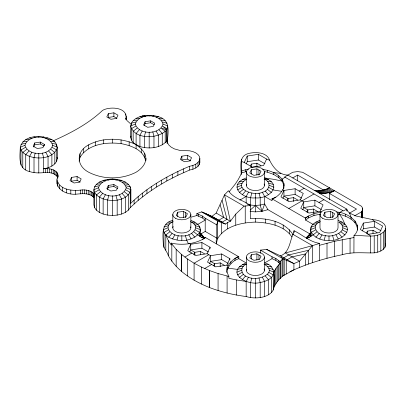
<?xml version="1.0" encoding="UTF-8"?>
<svg xmlns="http://www.w3.org/2000/svg" width="406" height="406" viewBox="0 0 406 406"><rect width="100%" height="100%" fill="white"/><g stroke="black" fill="none" stroke-linecap="round" stroke-linejoin="round"><path stroke-width="0.61" d="M194.088 280.201L194.088 263.205L187.359 258.921L181.365 254.293L176.174 249.355L171.159 243.113C182.751 245.64 195.525 244.036 205.649 237.647L238.804 256.785L238.804 258.678L246.163 262.926C224.163 271.837 246.635 286.367 260.2 282.495C265.864 281.48 273.202 278.765 273.913 272.177C275.395 268.939 277.501 266.021 279.988 263.489L275.852 260.373L272.02 258.678L264.661 262.926C276.567 265.6 274.182 277.953 273.913 287.281C273.553 292.188 268.848 295.035 264.661 296.532C258.663 298.369 252.162 298.369 246.163 296.532C233.658 294.929 221.306 292.051 209.516 287.544L209.425 287.494C199.382 283.51 189.754 278.323 181.462 271.345L181.365 271.294C176.255 266.808 171.723 261.657 168.353 255.724C167.343 251.705 163.887 248.878 163.324 244.798C163.055 235.47 160.664 223.112 172.575 220.443M210.08 248.523L210.08 247.264L201.904 242.544L190.734 244.27L189.455 243.529M228.233 263.413L221.691 259.637L221.691 253.968L210.526 255.694L207.09 253.714L195.92 255.44L187.745 250.72L190.734 244.27L190.734 249.944L189.739 252.09M246.239 163.867L247.234 161.72L247.234 156.046L258.404 154.321L266.58 159.04L269.594 160.182C273.081 167.47 279.15 174.961 287.839 175.087L346.709 209.075L347.709 211.186L349.571 213.089L355.869 215.962L372.525 219.61L376.164 220.042L379.483 221.001L382.259 222.422L384.304 224.213L385.477 226.243L385.7 245.381C384.502 250.421 378.752 252.222 374.21 252.857C363.502 253.187 352.692 251.603 342.238 254.724C325.17 258.216 308.398 263.311 292.503 270.472M264.945 163.77L258.404 159.994L258.404 154.321M283.769 188.734L283.967 185.649L282.292 181.436L282.297 179.548C277.668 173.372 270.02 170.413 262.586 169.409M283.967 185.649L283.967 183.761L282.297 179.548M357.473 230.014C357.412 220.57 346.841 216.063 338.99 214.17L338.99 212.277L336.559 211.957M362.34 230.897L363.34 228.751L363.34 223.077L374.51 221.351L382.685 226.071L379.691 232.521L368.521 234.247L360.345 229.527L363.34 223.077M381.046 230.801L374.505 227.025L374.51 221.351L372.525 219.61M238.358 256.526C233.379 258.825 229.476 262.57 227.132 267.518L226.858 271.842L228.882 276.44L228.882 278.333L236.48 279.952L246.163 281.424L248.472 277.227C256.699 281.794 279.501 273.04 264.073 264.113M226.939 272.497L227.132 267.518M283.967 183.761L283.687 188.079C281.338 193.023 277.44 196.768 272.467 199.072L272.02 198.813L272.02 200.706L264.661 196.458L262.347 192.256C254.126 196.824 231.318 188.074 246.752 179.142M346.709 210.333L346.709 209.075L343.435 210.963L284.57 176.975L292.746 172.261L297.649 171.591L302.556 172.261L361.426 206.248C362.934 207.781 362.934 210.379 361.426 211.912L354.656 215.819M269.594 160.182C267.184 152.742 257.368 151.925 250.761 153.011C238.525 154.782 240.986 164.78 241.225 174.57M58.073 177.128C58.971 169.662 49.162 167.901 43.589 168.85C49.253 167.84 56.591 165.125 57.302 158.533C57.221 152.027 59.235 143.11 51.882 139.649C42.361 134.782 23.528 134.518 20.3 147.205C20.031 156.533 17.641 168.886 29.552 171.56C34.738 173.24 40.224 173.134 45.568 172.423C49.953 172.322 55.323 173.225 57.723 177.341M20.3 162.309L20.554 161.202M24.923 145.318C28.176 134.34 49.425 134.34 52.678 145.318C49.425 156.29 28.176 156.29 24.923 145.318L20.3 147.205L20.929 149.966L20.929 165.075M57.094 179.777C59.449 190.45 73.486 191.226 82.362 189.891C86.427 189.775 90.98 190.566 93.832 193.713L93.832 197.489C89.178 192.51 81.657 193.652 75.592 194.235C65.275 194.905 52.613 187.699 58.073 175.869M57.094 183.553L57.469 181.893M163.055 124.074C159.807 135.051 138.558 135.051 135.305 124.074C138.558 113.096 159.807 113.096 163.055 124.074L167.683 125.961L167.054 128.727L167.054 140.055L166.704 141.197C159.989 148.363 148.906 149.205 139.933 146.541C124.439 137.817 104.596 136.502 88.675 144.846C76.049 151.367 76.049 165.699 88.675 172.22C103.256 179.731 121.521 179.731 136.101 172.22C141.039 169.17 145.561 164.643 145.921 158.533C145.576 150.92 138.771 146.566 133.158 142.633C128.793 138.197 131.382 131.427 130.681 125.961C130.879 122.587 133.376 120.09 136.101 118.41C142.851 114.573 151.128 114.629 158.431 116.71C171.215 119.932 167.937 133.183 167.176 143.277M79.109 161.197L79.997 157.3L79.997 153.524M199.848 158.533C199.316 163.476 193.814 165.511 189.566 166.272C181.812 169.505 174.22 173.113 166.851 177.148C153.615 184.461 141.095 193.2 130.26 203.782L130.889 201.016L130.889 189.688L130.26 186.922L128.408 184.349L125.469 182.137L121.638 180.437L117.177 179.371L112.386 179.005L107.6 179.371L103.139 180.437L99.308 182.137L96.364 184.349L94.517 186.922L93.887 189.688L93.887 204.797L94.517 207.557L96.364 210.135L99.308 212.348L103.139 214.043L107.6 215.114L112.386 215.474L117.177 215.114L121.638 214.043L125.469 212.348L128.408 210.135L130.26 207.557L138.182 200.366L146.952 193.51L156.523 187.019L166.851 180.924L177.879 175.26L189.566 170.048L192.911 169.246L195.788 167.972L197.991 166.313L199.376 164.384L199.848 162.309L199.848 158.533L199.376 156.457L197.991 154.529L195.788 152.869L192.911 151.595L189.566 150.793L180.234 150.53L174.331 148.87L171.149 147.124L168.789 144.988L167.399 142.582L167.054 140.055M98.511 187.8C101.764 176.823 123.013 176.823 126.266 187.8C123.013 198.778 101.764 198.778 98.511 187.8L93.887 189.688L94.517 192.454L94.517 207.557M125.789 119.379C128.717 107.154 109.914 106.098 102.576 110.381C88.493 123.744 70.751 133.072 53.019 140.933M130.681 137.289L130.935 136.183M190.485 221.63C202.68 226.974 190.211 237.373 181.822 235.815C173.433 237.373 160.969 226.974 173.164 221.63M216.768 243.955L216.099 241.022L216.763 238.104L216.763 224.883L217.438 221.93L217.915 221.26L225.482 224.097L227.614 222.493L230.39 221.26L235.754 214.094L244.077 206.157L250.36 205.487L250.36 218.707C265.615 217.616 284.23 220.773 293.03 234.648M216.362 243.62L217.438 238.921L217.438 221.93M285.144 177.31L281.937 179.158L281.937 181.051L274.339 179.427L264.661 177.955C283.667 184.811 269.137 199.224 255.41 197.889C241.682 199.224 227.152 184.811 246.163 177.955M248.472 277.227C241.179 275.867 238.84 266.656 246.752 264.113M262.347 192.256C269.645 190.896 271.984 181.69 264.073 179.142M319.618 260.383L319.618 243.387C309.849 241.976 302.627 234.942 294.061 230.72L293.386 233.678L292.909 234.343C289.828 241.616 289.214 252.974 280.434 255.821L266.742 249.451L260.464 250.116L260.464 253.263M319.745 220.443C300.739 227.299 315.269 241.707 328.997 240.372C338.969 242.027 356.174 230.547 342.08 222.138L338.812 222.138C350.713 230.131 333.027 238.175 325.409 235.541C317.335 235.622 310.189 225.416 320.334 221.63M306.576 238.317L306.855 237.236L309.707 233.79L310.793 233.161M35.21 153.052L34.013 157.523L34.013 172.626M108.798 195.54L107.6 200.006L107.6 215.114M145.592 131.813L144.394 136.279L144.394 147.606M167.947 227.802L163.324 229.689C164.034 236.282 171.373 238.997 177.036 240.007L178.234 235.541M251.821 193.053L250.624 197.524L250.624 205.076L250.299 206.212M251.821 278.024L250.624 282.495L250.624 297.598M324.211 240.007L325.409 235.541M135.305 124.074L130.681 125.961C134.198 139.933 158.538 139.187 166.704 129.869L167.054 128.727L162.583 126.144L166.704 129.869L166.704 141.197M384.954 247.482L384.954 230.486L385.7 228.385M250.045 211.424L255.41 211.886L261.971 211.318L264.661 204.01L264.661 196.458M193.84 223.797L197.849 224.351L205.208 220.103L202.264 217.89L196.874 215.5L196.874 213.612L201.67 211.881L212.003 216.312L216.175 213.054L224.513 194.86L228.416 190.734C233.43 198.463 243.331 200.153 250.36 205.487M34.713 142.953L33.216 146.18L37.306 148.54L42.889 147.677L44.386 144.45L40.295 142.09L34.713 142.953L34.713 144.846L33.713 146.992M71.507 177.417L70.01 180.64L74.1 182.999L79.683 182.137L81.18 178.914L77.089 176.549L71.507 177.417L71.507 181.193L77.089 180.33L80.155 182.096M108.3 113.69L106.803 116.913L110.894 119.273L116.476 118.41L117.973 115.182L113.883 112.822L108.3 113.69L108.3 117.466L113.883 116.598L116.948 118.369M108.3 185.44L106.803 188.663L110.894 191.023L116.476 190.16L117.973 186.938L113.883 184.578L108.3 185.44L108.3 187.328L107.301 189.475M145.094 121.714L143.597 124.936L147.682 127.296L153.27 126.433L154.767 123.211L150.677 120.851L145.094 121.714L145.094 123.602L144.094 125.748M181.888 156.173L180.391 159.396L184.476 161.755L190.064 160.893L191.561 157.67L187.47 155.31L181.888 156.173L181.888 159.949L187.47 159.086L190.536 160.857M177.737 212.226L176.24 215.449L180.33 217.809L185.912 216.946L187.41 213.718L183.319 211.359L177.737 212.226L177.737 216.494M193.824 254.45L194.824 252.304L200.407 251.436L204.497 253.796M266.58 159.04L263.585 165.486L252.42 167.216L244.245 162.496L247.234 156.046M207.09 253.714L210.08 247.264M250.324 166.227L251.324 164.08L256.907 163.217L260.997 165.577M251.324 169.738L249.827 172.961L253.912 175.326L259.5 174.458L260.997 171.236L256.907 168.876L251.324 169.738L251.324 174.012M209.526 263.514L210.526 261.368L210.526 255.694L207.532 262.144L215.708 266.864L226.878 265.138L228.157 265.879M213.617 265.874L214.612 263.727L220.199 262.865L224.285 265.225M226.878 265.138L229.867 258.688L221.691 253.968M251.324 254.709L249.827 257.932L253.912 260.292L259.5 259.429L260.997 256.206L256.907 253.846L251.324 254.709L251.324 258.977M282.896 198.387L283.946 196.128L283.946 190.455L282.662 189.719M287.037 200.635L288.032 198.488L293.619 197.626L297.705 199.985M300.298 199.899L303.292 193.449L295.116 188.729L283.946 190.455L280.952 196.905L289.128 201.625L300.298 199.899L303.734 201.883L314.904 200.153L323.08 204.873L320.085 211.323L308.92 213.048L300.739 208.329L303.734 201.883L303.734 207.552L302.749 209.679M306.824 212.064L307.824 209.912L313.407 209.049L317.497 211.409M324.912 212.226L323.415 215.449L327.5 217.809L333.087 216.946L334.585 213.718L330.494 211.359L324.912 212.226L324.912 216.494M366.43 233.262L367.425 231.11L373.012 230.248L377.098 232.608M244.245 162.496L241.225 161.349L241.829 172.783L238.215 179.559L235.307 183.999L229.223 191.673M273.913 287.281C276.131 282.409 279.795 278.333 283.951 275.014M31.861 152.255L29.552 156.452L29.552 171.56M105.448 194.738L103.139 198.94L103.139 214.043M142.242 131.011L139.933 135.213L139.933 146.541M172.575 238.941L174.885 234.739M246.163 203.381L246.163 196.458L248.472 192.256M319.745 238.941L322.059 234.739M227.132 269.411C229.664 264.545 233.323 260.261 238.804 258.678M79.997 157.3C88.391 143.836 106.636 141.902 121.069 143.607C130.742 145.47 143.394 149.667 145.541 160.639M217.438 238.921C225.046 225.959 241.474 222.544 255.41 222.097C268.528 222.63 283.997 225.386 291.96 236.931M319.618 243.387L312.473 245.64L299.557 261.195L293.914 263.606L282.987 258.83L266.742 249.451M28.988 150.981L25.72 154.757L25.72 169.86M139.37 129.737L136.101 133.513L136.101 148.621M102.576 193.464L99.308 197.24L99.308 212.348M168.744 237.246L172.012 233.465M242.331 194.758L245.6 190.982M242.331 279.729L245.6 275.953M315.914 237.246L319.187 233.465M353.915 252.598L353.981 235.637C363.822 234.714 377.468 239.459 384.954 230.486M353.981 235.637C364.674 225.071 349.363 213.571 338.99 212.277M279.988 278.592L279.988 261.596L282.987 258.83L280.434 255.821L293.914 263.606L293.914 269.858L282.987 275.826L282.987 258.83M250.258 210.059L255.41 205.441L260.2 205.076L264.661 204.01L267.935 209.674L309.707 233.79M309.89 237.241L306.855 237.236L310.62 233.952M26.786 149.322L22.777 152.544L22.777 167.653M137.162 128.078L133.158 131.3L133.158 142.633M100.373 191.805L96.364 195.027L96.364 210.135M165.8 250.137L165.8 235.033L169.809 231.806M239.388 192.545L243.397 189.323M239.388 277.516L243.397 274.294M316.979 231.806L312.975 235.033L306.667 238.672M177.036 240.007C190.602 243.884 213.074 229.349 191.074 220.443M202.264 239.596L205.208 237.388L205.649 237.647M316.979 223.797L312.975 224.351L305.616 220.103L305.616 218.21L308.555 215.997L313.95 213.607L321.369 212.064L320.085 211.323M305.616 220.103L308.555 217.89L313.95 215.5L320.75 214.084M306.855 237.236L310.651 234.785M342.862 210.633L339.665 212.485L339.665 214.373L342.466 218.763L345.019 224.351L341.015 223.797M25.4 147.388L20.929 149.966C27.669 160.954 54.018 161.182 57.302 147.205L52.678 145.318M42.391 137.578L43.589 136.888M135.777 126.144L131.311 128.727L131.311 140.055M152.773 116.334L153.97 115.644M98.983 189.876L94.517 192.454C101.256 203.436 127.606 203.665 130.889 189.688L126.266 187.8M115.979 180.061L117.177 179.371M168.419 229.877L163.953 232.455L163.953 247.564M237.54 189.972L242.006 187.389M239.855 200.097L246.163 196.458M292.746 177.924L297.649 175.093L324.095 190.358M200.026 233.161L201.117 233.79L205.208 231.43L216.763 238.104M184.948 257.054L191.83 253.08M299.202 191.089L304.109 188.257M208.806 254.704L194.088 263.205L201.498 267.087L209.516 270.543L218.073 273.548L228.882 276.44M288.818 208.511L314 193.972M327.358 189.1L329.54 187.836C324.942 189.886 319.872 191.165 314.823 190.668M329.54 199.798L329.54 193.505L334.442 190.673C329.85 192.718 324.78 193.997 319.725 193.5M204.736 268.478L211.617 264.504M318.989 202.513L323.897 199.681M272.467 199.072L305.17 217.951L308.555 215.997L308.555 217.89M237.54 274.938L242.006 272.36M315.594 229.877L311.128 232.455L311.128 236.231M349.434 213.17L356.519 209.08L329.54 193.505M289.92 271.685L292.031 270.68M272.02 198.813L275.852 197.113M238.804 256.785L234.972 258.48L234.972 260.373M236.911 187.207L241.534 185.319M315.122 227.802L310.499 229.689L310.499 236.617M236.911 272.177L241.534 270.289M196.874 215.5L191.383 217.093M241.829 170.885L245.417 169.789L248.462 169.388M241.829 172.783L246.635 171.525M319.618 245.275L334.549 241.301L353.981 237.53M247.274 204.274L250.624 205.076L255.41 205.441L261.971 211.318L267.935 209.674M227.928 268.133L237.54 269.411L242.006 268.214M312.473 262.636L312.473 245.64L285.342 252.989L299.557 261.195L299.557 267.452M20.929 144.44L25.4 143.242M135.777 121.998L131.311 123.196L131.311 125.084M94.517 186.922L98.983 185.725M237.54 184.441L242.006 183.243M163.953 226.929L168.419 225.731M315.594 225.731L311.128 226.929L311.128 228.817M80.561 190.074L80.383 193.87M156.117 117.136L158.431 116.71M45.741 138.375L48.05 137.954M119.323 180.863L121.638 180.437M145.094 123.602L150.677 122.739L154.255 124.804M34.713 144.846L40.295 143.978L43.873 146.043M247.234 161.72L258.404 159.994M108.3 187.328L113.883 186.466L117.461 188.531M301.658 198.174L295.116 194.398L283.946 196.128L288.032 198.488L288.032 201.006M321.445 209.603L314.904 205.822L303.734 207.552L307.824 209.912L307.824 212.429M208.445 251.989L201.904 248.213L190.734 249.944L194.824 252.304L194.824 255.45M374.505 227.025L363.34 228.751M221.691 259.637L210.526 261.368L214.612 263.727L214.612 266.245M133.158 120.623L137.162 120.069M22.777 141.861L26.786 141.308M96.364 184.349L100.373 183.796M239.388 181.863L243.397 181.309M165.8 224.351L169.809 223.797M239.388 266.833L243.397 266.28M200.934 237.241L203.969 237.236L204.248 238.317M136.101 118.41L139.37 118.41M158.995 118.41L162.263 118.41M25.72 139.649L28.988 139.649M48.613 139.649L51.882 139.649M242.331 179.655L245.6 179.655M265.225 179.655L268.493 179.655M99.308 182.137L102.576 182.137M122.201 182.137L125.469 182.137M168.744 222.138L172.012 222.138M191.637 222.138L194.905 222.138M315.914 222.138L319.187 222.138M242.331 264.621L245.6 264.621M265.225 264.621L268.493 264.621M280.886 173.438L273.695 172.555L273.695 174.448L278.79 177.615L282.292 181.436M337.772 214.008L338.99 214.17M161.197 120.069L165.201 120.623M50.816 141.308L54.825 141.861M267.427 181.309L271.431 181.863M124.403 183.796L128.408 184.349M267.427 266.28L271.431 266.833M281.708 191.312L273.284 189.972L268.813 187.389M264.372 171.621L267.356 172.149L273.695 174.448M139.933 116.71L142.242 117.136L142.41 115.847L145.592 116.334L144.394 115.644M29.552 137.954L31.861 138.375M103.139 180.437L105.448 180.863M162.583 121.998L167.054 123.196M268.813 183.243L273.284 184.441M52.201 143.242L56.673 144.44L56.673 146.327M342.4 225.731L346.866 226.929M125.789 185.725L130.26 186.922L130.26 188.181M195.225 225.731L199.696 226.929L199.696 228.187M268.813 268.214L273.284 269.411M166.704 129.869L161.197 128.078L165.201 131.3L165.201 142.633M269.285 185.319L273.913 187.207M342.872 227.802L347.5 229.689M195.702 227.802L200.325 229.689L200.325 236.617M269.285 270.289L273.913 272.177M338.249 220.443L342.08 222.138M196.874 213.612L202.264 216.002L205.208 218.215L216.763 224.883M260.464 250.116L272.02 256.79L275.852 258.485L279.988 261.596M204.761 213.206L218.743 220.204L223.645 217.372L220.153 204.715M202.822 212.379L222.112 222.148L227.015 219.316L222.072 200.351M305.17 217.951L305.616 218.21M328.246 188.389L333.153 191.221M326.962 188.886L331.869 191.718M325.683 189.323L330.591 192.155M324.419 189.709L329.322 192.54M323.161 190.028L328.068 192.865M321.922 190.297L326.825 193.129M320.694 190.505L325.597 193.337M319.481 190.653L324.384 193.489M318.284 190.744L323.191 193.576M317.111 190.779L322.014 193.611M315.954 190.749L320.862 193.586M342.4 229.877L346.866 232.455M244.077 206.157L224.513 194.86L230.39 221.26L216.175 213.054M292.909 234.343L312.473 245.64M212.003 216.312L225.482 224.097L201.67 211.881L217.915 221.26M195.225 229.877L199.696 232.455L199.696 236.231M268.813 272.36L273.284 274.938L273.284 290.046M34.013 136.888L35.21 137.578M52.201 147.388L56.673 149.966L56.673 161.299M107.6 179.371L108.798 180.061M125.789 189.876L130.26 192.454L130.26 207.557M204.152 238.672L197.849 235.033L193.84 231.806M228.157 267.772L228.512 267.975M200.168 234.785L203.969 237.236L201.117 233.79M130.539 123.744L126.966 120.562L125.789 118.121M341.015 231.806L345.019 235.033M267.427 189.323L271.431 192.545M267.427 274.294L271.431 277.516L271.431 292.624M124.403 191.805L128.408 195.027L128.408 210.135M50.816 149.322L54.825 152.544L54.825 163.872M199.732 233.541L203.969 237.236M368.521 234.247L370.505 235.987L370.505 252.989M338.812 233.465L342.08 237.246M265.225 190.982L268.493 194.758M158.995 129.737L162.263 133.513L162.263 144.846M265.225 275.953L268.493 279.729L268.493 294.832M191.637 233.465L194.905 237.246M122.201 193.464L125.469 197.24L125.469 212.348M48.613 150.981L51.882 154.757L51.882 166.084M165.8 235.033L168.353 240.621L171.159 245.006L171.159 243.113M335.935 234.739L338.249 238.941M262.347 277.227L264.661 281.424L264.661 296.532M156.117 131.011L158.431 135.213L158.431 146.541M188.765 234.739L191.074 238.941M119.323 194.738L121.638 198.94L121.638 214.043M45.741 152.255L48.05 156.452L48.05 167.785M188.354 243.656L186.613 240.007L185.415 235.541M349.571 213.089L351.094 217.24L351.094 219.133M261.971 211.318L260.2 205.076L260.2 197.524L259.003 193.053M332.59 235.541L333.788 240.007M259.003 278.024L260.2 282.495L260.2 297.598M152.773 131.813L153.97 136.279L153.97 147.606M115.979 195.54L117.177 200.006L117.177 215.114M42.391 153.052L43.589 157.523L43.589 172.626M199.498 160.756L199.848 162.309M199.945 235.587L200.199 236.693M167.429 139.963L167.683 141.065M126.027 118.785L126.266 119.826L126.266 116.05M130.509 199.361L130.889 201.016M57.048 157.426L57.302 158.533M385.477 243.24L385.7 245.381M383.294 232.399L383.294 249.396M380.828 234.003L380.828 250.999M377.732 235.186L377.732 252.182M374.21 235.861L374.21 252.857M373.012 230.248L373.012 233.394M367.425 231.11L367.425 234.257M362.583 209.08L362.583 217.89M362.548 208.593L362.548 218.032M362.451 208.105L362.451 217.611M362.289 210.536L362.289 217.459M362.061 211.008L362.061 217.301M361.776 211.465L361.776 217.134M361.426 211.912L361.426 217.377M357.275 225.031L357.275 226.929M355.072 220.9L355.072 222.798M350.058 238.149L350.058 253.258M346.942 209.795L346.942 211.054M345.607 214.297L345.607 216.19M342.238 239.621L342.238 254.724M338.015 214.586L338.015 227.802A9.018 5.207 0 0 1 328.997 233.008A9.018 5.207 0 0 1 319.979 227.802L319.979 214.586M334.549 241.301L334.549 256.404M332.539 212.541L332.539 217.575M330.494 211.359L330.494 217.459M328.997 235.815L328.997 240.372M327.003 243.184L327.003 258.292M314.904 200.153L314.904 205.822M313.95 213.607L313.95 215.5M313.407 209.049L313.407 212.825M308.535 264.042L308.535 250.269L288.712 254.932L283.804 257.769L284.205 259.363L284.205 275.161M305.403 265.154L305.403 253.938L292.081 256.881L286.255 260.261L286.255 274.04M297.649 175.093L297.649 180.756M295.116 188.729L295.116 194.398M294.061 230.72L294.061 232.608M293.619 197.626L293.619 201.401M289.458 229.669L289.458 233.45M283.21 224.97L283.21 228.745M282.038 259.627L282.038 276.623M280.277 261.291L280.277 278.283M278.79 175.722L278.79 177.615M278.79 260.698L278.79 262.586M278.673 264.895L278.673 279.998M277.232 266.656L277.232 281.764M275.953 268.462L275.953 283.566M275.852 258.485L275.852 260.373M275.07 221.361L275.07 225.137M274.847 270.305L274.847 285.408M272.02 256.79L272.02 258.678M267.356 170.256L267.356 172.149M265.585 219.098L265.585 222.874M264.433 172.098A9.018 5.207 0 0 1 250.903 176.61A9.018 5.207 0 0 1 250.903 167.592A9.018 5.207 0 0 1 264.433 172.098L264.433 185.319M264.433 257.069A9.018 5.207 0 0 1 250.903 261.581A9.018 5.207 0 0 1 250.903 252.562A9.018 5.207 0 0 1 264.433 257.069L264.433 270.289M258.952 170.053L258.952 175.093M258.952 255.024L258.952 259.434M256.907 163.217L256.907 166.364M256.907 168.876L256.907 174.976M256.907 253.846L256.907 259.947M255.41 193.327L255.41 211.886M255.41 218.321L255.41 222.097M255.41 278.298L255.41 297.963M251.324 164.08L251.324 167.226M246.391 172.098L246.391 185.319M246.391 257.069L246.391 270.289M246.163 281.424L246.163 296.532M245.417 169.789L245.417 171.687M245.234 205.878L245.234 222.874M241.448 159.213L241.448 160.471M236.48 279.952L236.48 295.06M235.754 214.094L235.754 225.137M230.836 261.591L230.836 263.489M229.867 258.688L229.867 259.947M227.614 222.493L227.614 228.745M227.091 276.06L227.091 293.056M221.366 222.402L221.366 233.45M220.199 262.865L220.199 266.64M218.073 273.548L218.078 290.544M209.516 270.543L209.516 287.544M209.425 270.492L209.425 287.494M205.208 218.215L205.208 231.43M202.264 216.002L202.264 217.89M201.904 242.544L201.904 248.213M201.498 267.087L201.498 284.088M200.407 251.436L200.407 254.582M199.376 160.609L199.376 164.384M198.432 214.302L198.432 216.19M197.991 162.537L197.991 166.313M195.788 164.197L195.788 167.972M192.911 165.47L192.911 169.246M190.845 214.586L190.845 227.802M189.566 166.272L189.566 170.048M187.47 155.31L187.47 159.086M187.359 258.921L187.359 275.923M185.364 212.541L185.364 217.575M183.644 168.82L183.644 172.596M183.319 211.359L183.319 217.459M181.822 235.815L181.822 240.372M181.462 254.349L181.462 271.345M181.365 254.293L181.365 271.294M177.879 171.484L177.879 175.26M176.174 249.355L176.174 266.351M172.804 214.586L172.804 227.802M172.281 174.26L172.281 178.036M171.819 244.153L171.824 261.149M168.353 240.621L168.353 255.724M167.089 141.324L167.089 143.211M166.851 177.148L166.851 180.924M161.593 180.142L161.593 183.918M156.523 183.243L156.523 187.019M151.641 186.44L151.641 190.216M150.677 120.851L150.677 122.739M149.18 115.279L149.18 116.06M149.18 132.082L149.18 147.972M146.952 189.734L146.952 193.51M145.921 158.533L145.921 160.421M144.78 153.524L144.78 157.3M142.465 193.119L142.465 196.895M141.43 148.855L141.43 152.631M138.182 196.59L138.182 200.366M134.112 200.148L134.112 203.924M129.154 141.765L129.154 145.541M125.789 113.974L125.789 115.233M121.069 139.831L121.069 143.607M113.883 112.822L113.883 116.598M113.883 184.578L113.883 186.466M112.386 139.172L112.386 142.948M112.386 179.005L112.386 179.787M112.386 195.809L112.386 215.474M103.708 139.831L103.708 143.607M95.623 141.765L95.623 145.541M92.822 192.708L92.822 196.484M91.533 191.82L91.533 195.596M89.99 191.069L89.99 194.85M88.675 144.846L88.675 148.621M88.249 190.49L88.249 194.266M86.356 190.094L86.356 193.87M84.377 189.891L84.377 193.667M83.347 148.855L83.347 152.631M82.362 189.891L82.362 193.667M77.089 176.549L77.089 180.33M75.592 190.455L75.592 194.235M70.806 190.094L70.806 193.87M66.345 189.023L66.345 192.804M62.514 187.328L62.514 191.104M59.57 185.116L59.57 188.891M57.723 173.56L57.723 178.27M57.723 182.538L57.723 186.318M57.038 172.469L57.038 176.245M56.028 171.464L56.028 175.24M54.739 170.576L54.739 174.352M53.196 169.83L53.196 173.606M51.455 169.246L51.455 173.022M49.562 168.85L49.562 172.626M47.583 168.647L47.583 172.423M45.568 168.647L45.568 172.423M44.386 144.45L44.386 145.708M40.295 142.09L40.295 143.978M38.798 136.523L38.798 137.304M38.798 153.326L38.798 172.992M190.708 226.898A9.018 5.207 0 0 1 181.431 233.003A9.018 5.207 0 0 1 173.113 226.457M264.123 183.969A9.018 5.207 0 0 1 255.805 190.521A9.018 5.207 0 0 1 246.528 184.41M264.123 268.939A9.018 5.207 0 0 1 255.805 275.491A9.018 5.207 0 0 1 246.528 269.381M175.448 218.266A9.018 5.207 0 0 0 190.536 215.931A9.018 5.207 0 0 0 179.488 209.557A9.018 5.207 0 0 0 175.448 218.266M322.623 218.266A9.018 5.207 0 0 0 337.711 215.931A9.018 5.207 0 0 0 326.663 209.557A9.018 5.207 0 0 0 322.623 218.266"/></g></svg>
